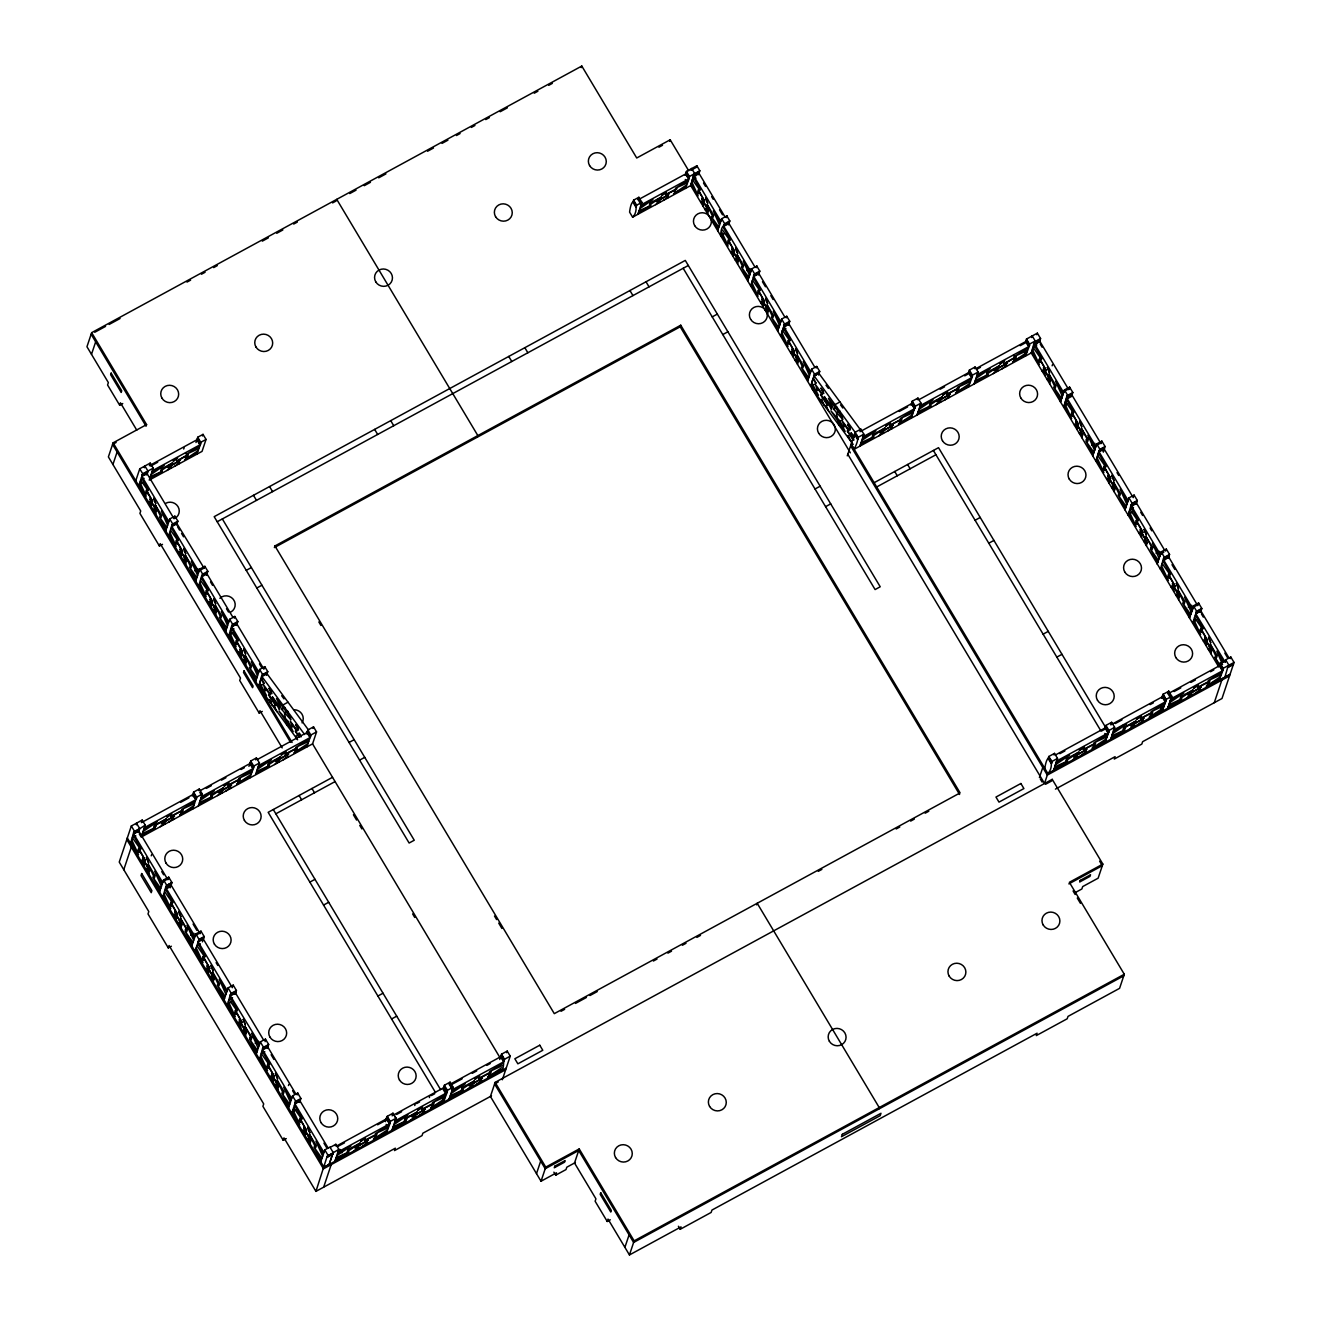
<?xml version="1.0" encoding="UTF-8"?>
<svg xmlns="http://www.w3.org/2000/svg" width="1321" height="1321" viewBox="0 0 1321 1321"><rect width="100%" height="100%" fill="white"/><g stroke="black" fill="none" stroke-linecap="round" stroke-linejoin="round"><path stroke-width="1.5" d="M688.736 170.805L670.193 139.778L636.722 157.992L581.801 66.05L91.661 332.661L86.955 346.746L108.372 382.595L107.562 384.972L119.666 405.217L122.754 403.532M91.496 354.342L95.673 341.842M119.666 405.217L120.459 402.839L136.773 430.151M91.661 332.661L146.581 424.602L113.111 442.816L108.388 456.901L140.72 511.012L139.91 513.39L159.412 546.035L162.516 544.351M112.929 464.497L117.107 451.997M146.581 424.602L146.053 426.188L91.132 334.246M135.766 480.745L139.762 468.79L150.198 463.11L153.219 468.162L149.471 479.374M142.09 475.791C144.385 470.606 153.484 471.795 142.09 475.791L138.755 485.765M144.914 465.983L144.385 467.568L144.914 465.983L147.935 471.036L147.407 472.621L141.925 474.883M142.222 475.395L142.751 473.81L153.219 468.162M141.793 475.279L147.077 472.092M149.669 464.695L150.198 463.11M146.598 474.933L147.044 473.562L174.025 518.724M148.827 502.624L149.306 501.204L151.552 504.952L151.073 506.372M153.418 510.302L153.897 508.866L156.126 512.614L155.647 514.051M166.974 470.458L171.4 466.891L170.921 468.311M175.049 466.065L179.474 462.499L178.996 463.919M183.702 449.041L184.098 447.885M187.599 456.356L188.259 454.358L176.7 461.145L186.079 456.042L185.617 457.429L187.599 456.356L185.584 452.987M159.412 546.035L160.221 543.658L240.488 678.069L239.695 680.447L259.197 713.092L262.301 711.408M165.719 530.91L169.732 518.955L174.884 516.148L177.873 521.168L177.344 522.753L171.895 525.064L177.344 522.753M195.97 442.552L197.737 438.539L199.752 441.908M196.763 454.259L200.759 443.608L197.209 438.836L197.737 437.234L203.021 434.361L206.043 439.431L202.047 451.386L149.223 480.117M171.895 525.064L168.725 535.93M174.355 517.733L174.884 516.148M172.192 525.56L172.721 523.975L177.873 521.168M202.493 435.963L203.021 434.361M200.231 443.889L200.759 442.304L206.043 439.431M177.047 522.257L172.06 525.956M176.568 525.098L177.014 523.727L204.177 568.311M178.797 552.805L179.276 551.369L181.522 555.117L181.043 556.554M183.371 560.467L183.85 559.047L186.096 562.779L185.617 564.216M197.572 575.494L191.38 561.342L198.381 573.066M195.69 581.091L199.702 569.12L204.854 566.329L207.843 571.332L207.314 572.934L201.865 575.229L198.695 586.095M204.854 566.329L204.309 567.914L199.157 570.722M202.163 575.725L202.691 574.14L207.843 571.332M206.522 575.279L206.984 573.908L232.925 617.32M141.463 836.325L145.211 825.13L142.189 820.077L131.324 825.988L119.237 862.085L148.794 911.573L148.002 913.95L168.279 947.917L171.383 946.232M208.768 602.97L209.246 601.55L211.476 605.282L210.997 606.719M130.548 843.343L133.685 832.428L137.12 830.562M136.377 824.849L136.476 823.181L139.696 828.581L139.167 830.166L133.685 832.428M134.015 832.973L134.544 831.371L139.696 828.581M123.778 869.68L131.324 847.124M133.553 832.824L145.211 825.13M141.661 821.662L142.189 820.077M138.375 832.511L138.837 831.14L167.866 879.72M213.341 610.632L213.82 609.212L216.066 612.961L215.587 614.381M138.044 850.377L138.705 848.379L145.442 860.598L139.712 851.021L139.25 852.408L138.044 850.377L141.479 848.511M141.38 861.49L141.859 860.054L144.27 864.083L143.791 865.519M155.729 826.302L156.192 824.915L166.529 818.789L154.243 825.46L153.583 827.458L155.729 826.302L153.715 822.917M160.419 826.632L165.158 822.9L164.679 824.321M225.66 631.256L229.656 619.301L234.824 616.494L237.813 621.514L237.285 623.099C225.065 628.416 236.954 624.602 237.813 621.514L232.661 624.321L232.133 625.906M146.317 869.73L146.796 868.31L149.19 872.339L148.712 873.775M151.238 855.843L151.634 854.687M228.665 636.276L231.836 625.394M169.138 821.893L173.893 818.145L173.414 819.565M236.492 625.444L236.954 624.073L263.919 669.235M238.738 653.135L239.217 651.715L241.446 655.464L240.967 656.884M274.933 545.953L274.405 547.555L680.216 326.799L680.744 325.214L960.103 792.897L554.292 1013.653L274.933 545.953L680.744 325.214M159.56 891.923L163.556 879.968L168.725 877.161L171.945 882.56L171.416 884.145L166.264 886.952L171.416 884.145M192.272 796.035L192.734 794.664L195.756 799.733L144.352 827.689M198.332 806.025L202.328 794.053L199.306 789L193.593 792.105L193.064 793.69L196.086 798.759M193.493 793.789C200.974 802.293 192.635 798.693 193.626 793.393M168.725 877.161L168.51 879.291M165.934 886.408L171.086 883.6L165.934 886.408L162.78 897.322M166.264 886.952L166.793 885.367L171.945 882.56L166.793 885.367L163.556 879.968M192.618 809.129L196.614 797.174L202.328 794.053M198.777 790.585L199.306 789M243.312 660.814L243.791 659.377L246.036 663.125L245.557 664.562M170.161 887.861L170.954 883.997M173.629 915.47L174.108 914.049L176.519 918.078L176.04 919.499M217.536 795.572L222.275 791.824L221.796 793.244M255.63 681.421L259.626 669.466L264.778 666.659L267.783 671.679L267.255 673.264L261.789 675.576L267.255 673.264M168.279 947.917L169.088 945.539L263.705 1103.927L262.896 1106.321L283.189 1140.271L286.277 1138.603M178.55 923.726L179.029 922.289L181.439 926.318L180.96 927.755M297.621 739.777L258.619 686.441L261.789 675.576M264.25 668.261L264.778 666.659M262.103 676.071L262.631 674.486L267.783 671.679M226.254 790.817L231.01 787.068L230.531 788.505M261.657 675.972L266.941 672.769M266.578 675.279L266.809 673.165M185.452 929.769L185.931 928.382L180.416 918.178L187.334 929.786L186.674 931.784L185.452 929.769L188.903 927.887M259.197 713.092L259.989 710.715L282.199 747.884M193.675 940.304L186.955 925.278L194.484 937.877M248.926 766.345L250.742 762.316L252.757 765.685M249.735 778.052L253.764 767.369L250.181 762.63L250.709 761.028L256.423 757.924L259.444 762.993L255.696 774.189M191.809 945.902L195.805 933.947L200.957 931.14L204.177 936.539L203.649 938.125L198.497 940.932L201.618 938.521M253.203 767.683L253.731 766.097L259.444 762.993M256.423 757.924L255.762 759.922M200.957 931.14L200.429 932.725L195.277 935.532M195.029 951.302L198.365 941.328L203.649 938.125M198.497 940.932L199.025 939.347L204.194 936.539M202.41 941.856L203.517 938.521M205.878 969.449L206.357 968.029L208.751 972.058L208.272 973.478M274.652 764.496L279.392 760.747L278.913 762.184M283.371 759.757L288.127 756.008L287.648 757.428M210.799 977.705L211.277 976.269L213.688 980.298L213.209 981.734M306.505 733.898L306.967 732.528L309.989 737.597L258.586 765.553M307.298 731.553L310.319 736.606L307.298 731.553L307.826 729.968L313.539 726.864L316.561 731.917L312.565 743.872L141.215 837.085L139.316 834.079M306.852 746.992L310.187 737.019L307.166 731.95L307.859 731.24M310.319 736.606L310.848 735.021L316.561 731.917M313.011 728.449L313.539 726.864M227.278 1005.281L230.415 994.366L235.898 992.104L236.426 990.519L233.206 985.119L228.054 987.926L227.195 990.486L198.167 941.906L203.335 939.099L232.347 987.695M224.058 999.881L227.394 989.908M232.678 986.704L233.206 985.119M230.746 994.911L231.274 993.326L236.426 990.519L235.898 992.104L232.133 993.442M230.283 994.779L235.584 991.576M235.121 994.449L235.567 993.078L263.556 1039.941M238.11 1023.428L238.589 1022.008L241 1026.037L240.521 1027.457M243.047 1031.684L243.526 1030.264L245.937 1034.293L245.458 1035.714M249.95 1037.728L250.412 1036.341L244.897 1026.153L251.832 1037.761L251.155 1039.759L249.95 1037.728L253.384 1035.862M581.273 67.635L581.801 66.05M258.173 1048.28L251.452 1033.237L258.982 1045.836M256.291 1053.861L260.303 1041.906L265.455 1039.099L268.675 1044.498L268.146 1046.1L262.664 1048.362L259.527 1059.26M265.455 1039.099L265.108 1041.625M262.995 1048.891L263.523 1047.305L268.675 1044.498M262.532 1048.758L268.146 1046.1M267.354 1048.445L267.816 1047.074L295.805 1093.92M477.31 437.168L477.839 435.583L336.739 199.355M270.359 1077.424L270.838 1075.988L273.249 1080.017L272.77 1081.453M275.296 1085.664L275.775 1084.244L278.17 1088.273L277.691 1089.693M288.457 1085.565L288.853 1084.409M288.539 1107.857L292.535 1095.885L297.687 1093.094L300.924 1098.494L300.379 1100.079L294.913 1102.341L300.379 1100.079M291.759 1113.24L295.095 1103.283C304.507 1098.742 298.596 1098.56 295.095 1103.283M295.227 1102.87L295.772 1101.285L300.924 1098.494M283.189 1140.271L283.982 1137.893L315.934 1191.377L395.309 1148.197L394.517 1150.574L422.043 1135.598L422.836 1133.22L491.528 1095.852M299.603 1102.424L300.065 1101.053L328.037 1147.899M299.256 1120.291L299.933 1118.293L306.654 1130.512L300.94 1120.935L300.478 1122.322L299.256 1120.291L302.707 1118.425M302.608 1131.403L303.087 1129.967L305.498 1133.996L305.019 1135.433M307.529 1139.643L308.008 1138.223L310.418 1142.252L309.94 1143.672M632.61 217.172C640.784 209.676 632.396 189.729 629.589 212.12L632.61 217.172L691.51 185.138M633.056 201.75L633.585 200.165L638.869 197.291L641.89 202.344L640.702 204.623L638.208 199.273M638.869 197.291L638.34 198.877L641.362 203.929M636.078 206.803L636.606 205.217L641.89 202.344M320.788 1161.836L324.784 1149.881L329.936 1147.074L333.156 1152.473L332.628 1154.059L333.156 1152.473M637.894 214.299L641.23 204.326M315.934 1191.377L327.162 1156.321L332.314 1153.514M327.162 1156.321L338.87 1149.353L335.848 1144.3L330.134 1147.404M669.664 141.364L670.193 139.778M127.311 837.943L324.008 1167.236L329.16 1164.428L332.496 1154.455L327.03 1156.717M335.319 1145.885L335.848 1144.3M329.16 1164.428L332.496 1154.455M323.662 1187.166L331.208 1164.61M334.874 1161.324L338.87 1149.353M655.662 204.639L660.071 201.073L659.608 202.493M336.739 1155.726L350.891 1146.034L337.565 1153.299M663.736 200.247L668.145 196.68L667.666 198.1M354.078 1150.872L358.817 1147.123L358.338 1148.543M685.104 175.363L686.408 172.721L688.423 176.089M685.434 188.441L689.43 177.79L685.88 173.018L686.425 171.416L696.861 165.752L699.849 170.772L699.321 172.357L694.169 175.165L694.697 173.563L691.709 168.543L691.164 170.145L696.332 167.338L696.861 165.752M362.813 1146.116L367.552 1142.368L367.073 1143.804M688.902 178.071L689.446 176.486L699.849 170.772M696.002 178.071L692.567 179.937L691.857 182.034L698.149 195.904L691.147 184.18L690.701 185.534L850.377 452.855M724.932 216.743L698.991 173.332L693.376 177.509L700.378 189.217L699.998 190.373L692.567 179.937M694.186 175.198L694.73 173.612M698.528 174.702L698.991 173.332M388.308 1119.3C392.783 1129.917 385.914 1110.251 385.484 1121.645M387.301 1117.616L390.19 1123.065L386.277 1133.352M392.436 1114.825L392.964 1113.223L395.986 1118.293L391.99 1130.248M700.774 202.394L701.253 200.974L703.482 204.722L703.003 206.142M705.348 210.072L705.827 208.635L708.073 212.384L707.594 213.804M406.505 1119.465L406.984 1118.078L417.32 1111.952L405.035 1118.623L404.358 1120.621L406.505 1119.465L404.49 1116.08M414.744 1105.545L415.124 1104.389M411.194 1119.795L415.933 1116.047L415.471 1117.483M419.929 1115.056L424.668 1111.308L424.19 1112.728M717.666 230.68L721.679 218.725L726.831 215.917L729.819 220.937L729.291 222.522L724.139 225.33L727.277 222.952M429.342 1097.602L429.721 1096.463M721.134 220.31L721.679 218.725L724.668 223.744L724.139 225.33L724.668 223.744L729.819 220.937C725.047 226.238 721.134 223.199 720.672 235.699L724.106 233.834M723.71 225.231L728.994 222.027M728.498 224.867L728.961 223.497L754.902 266.925M395.128 1120.852L446.548 1092.896L443.526 1087.827L443.063 1089.198L446.085 1094.267L432.363 1102.672L445.276 1096.694M443.394 1102.292L447.439 1091.608L443.839 1086.853L444.384 1085.268L450.081 1082.163L453.103 1087.216L451.881 1089.511L449.421 1084.145M446.861 1091.922L447.406 1090.32L453.103 1087.216M450.081 1082.163L449.553 1083.748L452.575 1088.801M730.744 252.575L731.223 251.139L733.452 254.887L732.973 256.307M449.371 1098.428L452.443 1089.214M735.318 260.237L735.797 258.8L738.043 262.549L737.564 263.985M468.311 1088.735L473.067 1084.987L472.588 1086.407M749.502 275.263L743.327 261.112L750.328 272.82M477.046 1083.98L481.785 1080.231L481.306 1081.668M750.972 270.871L747.636 280.845L751.632 268.89L756.801 266.082L759.79 271.102L759.261 272.687L754.109 275.495L757.247 273.133M758.469 275.032L758.931 273.678L784.856 317.09M499.718 1059.508C503.747 1047.008 505.662 1071.017 500.51 1071.215M504.424 1060.928L500.956 1055.793L501.501 1054.208L507.214 1051.087L510.236 1056.156L502.327 1079.769M1075.013 892.715L1081.882 888.967L1082.675 886.589L1098.131 878.184L1102.853 864.099L1052.226 779.34L495.127 1082.378L490.421 1096.463L541.032 1181.222L556.488 1172.817L555.695 1175.195L553.879 1172.156M503.978 1060.846L504.523 1059.26L510.236 1056.156M506.67 1052.688L507.214 1051.087M760.714 302.74L761.193 301.304L763.422 305.052L762.944 306.489M765.288 310.402L765.767 308.982L767.996 312.73L767.534 314.15M780.942 321.053L777.607 331.026L781.603 319.071L786.755 316.264L789.76 321.284L789.231 322.869L784.08 325.676L789.231 322.869M785.912 328.582L782.478 330.448L781.768 332.545L788.043 346.416L781.041 334.708L780.595 336.046L783.931 326.072L788.918 322.357M814.826 367.255L788.901 323.843L783.287 328.021L790.288 339.728L789.892 340.884L782.478 330.448M788.439 325.214L788.901 323.843M790.668 352.905L791.147 351.485L793.393 355.233L792.914 356.653M795.259 360.583L795.737 359.147L797.967 362.895L797.488 364.332M536.508 1173.626L540.685 1161.126M807.577 381.191L811.573 369.236L816.725 366.429L819.73 371.449L819.185 373.034L814.033 375.841L817.171 373.463M541.032 1181.222L545.755 1167.137L579.225 1148.923L634.146 1240.865L629.44 1254.95L608.023 1219.101L607.231 1221.479L595.127 1201.235L595.936 1198.857L574.519 1163.008L579.225 1148.923M855.381 432.644L813.736 375.346M816.196 368.014L816.725 366.429M810.566 386.211L813.901 376.237L819.185 373.034M814.033 375.841L814.578 374.256L819.73 371.449M818.525 375.048L819.02 373.562L861.738 431.488M847.256 455.844L854.472 434.229C861.094 435.137 856.074 445.293 854.159 449.272L851.153 444.203L1047.834 773.495L1044.515 783.469L847.801 454.259M858.204 438.589L854.604 433.833L855.133 432.248L860.846 429.143L863.868 434.196L859.872 446.168M857.626 438.902L858.155 437.317L863.868 434.196M860.318 430.729L860.846 429.143M879.076 435.715L883.815 431.967L883.336 433.404M887.811 430.976L892.55 427.228L892.071 428.648M624.899 1247.354L629.093 1234.854M910.945 405.118L912.299 402.459L914.314 405.828M863.009 436.772L914.413 408.8L915.321 407.512L911.721 402.773L912.25 401.188L917.963 398.083L920.985 403.136L916.989 415.091M914.743 407.826L915.271 406.241L920.985 403.136M917.435 399.669L917.963 398.083M911.523 417.453L914.611 408.222L911.589 403.169M756.669 904.868L757.197 903.267L879.225 1107.559L878.68 1109.145M936.193 404.655L940.932 400.907L940.453 402.327M944.928 399.9L949.667 396.151L949.188 397.588M678.4 1226.251L680.199 1229.29L681.009 1226.895L629.44 1254.95M968.343 373.183L969.416 371.399L971.43 374.768M968.392 387.136L972.438 376.452L968.838 371.696L969.383 370.111L975.08 367.007L978.101 372.06L974.105 384.031M971.86 376.766L972.405 375.181L978.101 372.06M974.551 368.592L975.08 367.007M993.309 373.579L998.049 369.83L997.57 371.267M1002.045 368.84L1006.784 365.091L1006.305 366.511M1015.502 358.618L1016.179 356.62L1003.679 363.919L1013.818 358.404L1013.356 359.791L1015.502 358.618L1013.488 355.25M1025.509 356.059L1029.554 345.375L1026.533 340.323L1025.179 342.981L1020.175 345.706M1029.554 345.375L1025.955 340.636L1026.5 339.051L1037.365 333.14L1040.585 338.539L1040.056 340.124L1034.904 342.932L1038.009 340.521M1028.976 345.689L1029.521 344.104L1035.218 341L1034.69 342.585M1032.196 335.93L1031.668 337.532L1032.213 335.93L1035.433 341.33L1034.904 342.932M854.159 449.272L1031.255 352.938L1034.128 342.899L1040.056 340.124M1036.737 345.838L1033.303 347.704L1032.593 349.801L1039.396 364.563L1031.866 351.964L1031.42 353.301L1034.772 343.328L1039.594 339.976M1033.303 347.704L1041.262 359.031L1041.642 357.875L1034.112 345.276L1039.726 341.099L1068.739 389.678M1039.264 342.469L1039.726 341.099M1038.933 360.336L1039.594 358.338L1046.315 370.557L1040.601 360.98L1040.139 362.367L1038.933 360.336L1042.368 358.47M1042.269 371.449L1042.748 370.012L1045.159 374.058L1044.68 375.478M1047.19 379.705L1047.669 378.268L1050.079 382.297L1049.601 383.734M1052.127 365.801L1052.523 364.646M1072.289 394.104L1066.823 396.366L1072.289 394.104L1072.834 392.519L1069.597 387.119L1064.445 389.926L1060.449 401.881L1063.917 391.511L1067.351 389.645M1069.597 387.119L1069.399 389.249M1068.078 398.315L1071.513 396.449C1073.478 390.603 1070.34 397.076 1067.005 397.307L1063.669 407.281L1066.823 396.366M1067.137 396.911L1067.665 395.326L1072.834 392.519M1074.518 425.428L1074.997 424.008L1077.391 428.037L1076.912 429.457M1079.439 433.684L1079.918 432.248L1082.328 436.277L1081.849 437.713M1086.341 439.728L1086.803 438.341L1081.288 428.136L1088.223 439.744L1087.563 441.742L1086.341 439.728L1089.775 437.845M1094.564 450.263L1087.843 435.236L1095.373 447.836M1096.034 445.887L1092.682 455.861L1096.694 443.906L1101.846 441.098L1105.066 446.498L1104.538 448.083L1099.386 450.89L1102.507 448.48M1095.918 461.26L1099.254 451.287L1104.538 448.083M1106.75 479.407L1107.229 477.987L1109.64 482.016L1109.161 483.436M1111.688 487.664L1112.166 486.227L1114.577 490.256L1114.098 491.693M1128.266 499.866L1124.931 509.84L1128.943 497.885L1134.095 495.078L1137.315 500.477L1136.787 502.063L1131.304 504.325L1128.151 515.24L1132.047 512.036M1039.412 777.541L1042.781 767.484M1133.468 507.776L1130.033 509.642L1129.323 511.755L1136.143 526.501L1128.613 513.902M1164.445 549.899L1136.456 503.037L1130.842 507.214L1138.372 519.814L1137.992 520.969L1130.033 509.642M1135.994 504.407L1136.456 503.037M1052.226 779.34L1051.698 780.926L1045.505 784.294M1138.999 533.387L1139.478 531.967L1141.889 535.996L1141.41 537.416M1143.92 541.643L1144.399 540.223L1146.81 544.252L1146.331 545.672M1072.751 759.955L1077.49 756.206L1077.011 757.627M1081.47 755.199L1086.209 751.451L1085.746 752.887M1150.839 547.687L1151.301 546.3L1145.786 536.111L1152.721 547.72L1152.044 549.718L1150.839 547.687L1154.273 545.821M1159.045 558.238L1152.341 543.195L1159.871 555.794M1163.95 551.98L1160.845 554.391L1161.176 551.864L1166.327 549.057L1169.564 554.457L1169.019 556.058L1163.553 558.321L1160.399 569.219L1160.845 567.881L1168.375 580.497L1161.572 565.735L1162.282 563.638L1170.224 574.949L1170.621 573.809L1163.091 561.194L1168.705 557.033L1197.718 605.612M1110.779 724.866L1162.183 696.91L1165.205 701.963L1113.801 729.935L1113.339 731.306L1126.681 724.04L1112.53 733.733L1111.82 735.83L1124.732 729.869L1124.435 730.728L1111.11 737.993L1110.664 739.331L1114.66 727.359L1111.638 722.306L1105.925 725.411L1104.604 729.341L1101.268 731.157M1163.553 558.321L1169.019 556.058M1105.198 741.675L1108.98 731.751L1106.965 728.383M1168.243 558.403L1168.705 557.033M1171.248 587.383L1171.727 585.946L1174.121 589.975L1173.659 591.412M1125.178 728.532L1125.641 727.144L1135.977 721.018L1123.692 727.706L1123.032 729.704L1125.178 728.532L1123.164 725.163M1129.868 728.878L1134.607 725.13L1134.128 726.567M1176.169 595.622L1176.648 594.202L1179.059 598.231L1178.58 599.651M1138.586 724.139L1143.326 720.391L1142.863 721.811M1191.294 612.217L1184.574 597.175L1192.103 609.79M1161.72 698.281C1162.48 689.925 1168.358 707.792 1164.082 697.306M1162.513 695.936L1163.041 694.351L1168.755 691.246L1171.777 696.299L1170.538 698.594L1168.094 693.228M1163.074 695.622L1165.964 701.088L1162.067 711.359L1165.403 701.385L1162.381 696.332M1193.078 608.37L1189.428 617.815L1193.424 605.844L1198.576 603.053L1201.796 608.453L1201.268 610.038C1189.016 615.355 1200.938 611.425 1201.796 608.453L1196.644 611.243L1196.116 612.845L1196.644 611.243L1193.424 605.844L1192.896 607.445L1198.048 604.638L1198.576 603.053L1198.048 604.638M1166.063 699.403L1163.041 694.351L1166.063 699.403L1165.535 700.989L1166.063 699.403L1171.777 696.299L1171.248 697.884L1168.226 692.831L1168.755 691.246L1168.226 692.831M1192.648 623.215L1195.984 613.241C1205.396 608.7 1199.485 608.519 1195.984 613.241M1200.492 612.383L1200.938 611.012L1228.926 657.858M1200.145 630.249L1200.822 628.251L1207.543 640.47L1201.829 630.893L1201.35 632.28L1200.145 630.249L1203.58 628.383M1203.481 641.362L1203.959 639.925L1206.37 643.954L1205.891 645.391M1186.985 697.818L1191.724 694.07L1191.245 695.49M1208.418 649.602L1208.897 648.182L1211.307 652.211L1210.829 653.631M1195.703 693.063L1200.459 689.314L1199.98 690.734M1219.828 663.274L1219.399 664.562L1214.874 656.983L1222.321 670.903L1170.918 698.859M1219.134 666.345L1220.208 664.562L1222.222 667.931M1219.184 680.298L1223.229 669.615L1219.63 664.859L1220.158 663.274L1225.871 660.17L1225.211 662.151M1225.145 661.425L1225.673 659.84L1230.825 657.032L1234.045 662.432L1233.517 664.017L1227.655 667.518L1233.385 664.413L1227.903 666.676L1224.897 677.194L1219.118 680.332M1222.652 669.929L1223.18 668.327L1234.045 662.432M1214.263 702.722L1221.809 680.166M1102.853 864.099L1069.366 882.312L1124.287 974.254L1119.581 988.339L1068.012 1016.394L1067.203 1018.772L1036.275 1035.598L1037.068 1033.22L711.936 1210.069L711.144 1212.447L680.199 1229.29M1230.297 658.618L1230.825 657.032M1227.903 666.676L1233.517 664.017M1233.385 664.413L1221.991 698.512L1142.615 741.692L1141.823 744.086L1114.297 759.047L1115.089 756.669L1055.429 789.116M259.626 1043.887L230.415 995.885L235.567 993.078M691.164 170.145L691.709 168.543M698.892 172.242L693.657 175.478L690.718 185.567L693.74 175.049L699.321 172.357M395.458 1119.878L395.986 1118.293L392.964 1113.223L387.268 1116.344L386.723 1117.929L387.268 1116.344L390.289 1121.397L389.745 1122.982L390.289 1121.397L395.986 1118.293M449.107 1099.171L449.553 1097.834L463.176 1089.726L450.279 1095.687M751.104 270.475L751.632 268.89L754.638 273.909L754.109 275.495L754.638 273.909L759.79 271.102L758.964 272.192M753.664 275.395L753.317 277.839L760.318 289.563L759.938 290.703L752.508 280.267L751.798 282.38L758.072 296.251L751.088 284.527L750.625 285.864L753.977 275.891L758.832 272.588L753.977 275.891M783.931 326.072L783.766 325.164M786.226 317.849L786.755 316.264M784.08 325.676L784.608 324.074L789.76 321.284M972.438 376.452L969.284 371.795M1036.82 334.725L1037.365 333.14M1034.574 342.387L1034.772 343.328M1096.166 445.491L1101.318 442.684L1101.846 441.098M1095.918 461.26L1099.072 450.345L1102.375 448.876M1099.386 450.89L1099.914 449.305L1105.066 446.498M1133.567 496.663L1134.095 495.078M1131.635 504.87L1132.163 503.284L1137.315 500.477M1044.812 768.442C1048.081 746.051 1055.842 766.13 1047.834 773.495L1230.049 674.387L1224.914 677.178M1051.879 762.828L1048.28 758.072L1048.808 756.487L1054.521 753.383L1057.543 758.436L1053.547 770.391L1053.993 769.053L1067.318 761.804L1067.616 760.946L1054.703 766.907L1055.413 764.793L1069.564 755.117L1056.222 762.366L1056.684 760.995L1108.088 733.039L1105.066 727.987L1055.429 754.985M1131.172 504.721L1136.787 502.063M1051.301 763.125L1051.83 761.54L1057.543 758.436M1053.993 754.968L1054.521 753.383M1160.647 553.449L1161.176 551.864L1164.412 557.264L1163.867 558.849L1164.412 557.264L1169.564 554.457M1166.327 549.057L1165.667 551.055M1104.95 742.435L1108.286 732.461L1105.264 727.409M874.155 482.693L938.521 447.67L1108.418 732.065L1108.946 730.48L1114.66 727.359M1111.11 723.891L1111.638 722.306M94.732 332.281L105.548 326.403M109.148 324.454L120.079 318.51M186.988 282.1L190.604 280.135M201.453 274.24L205.085 272.275M213.672 267.602L217.271 265.637M262.318 241.132L268.378 237.83M276.733 233.289L282.843 229.97M293.691 224.058L297.324 222.093M332.595 202.906L336.195 200.941M349.768 193.56L356.026 190.158M364.233 185.7L370.441 182.315M378.698 177.823L385.93 173.893M427.542 151.255L433.503 148.018M442.007 143.395L447.918 140.175M456.472 135.518L460.088 133.553M471.349 127.427L474.949 125.462M485.765 119.584L489.364 117.635M500.18 111.74L507.38 107.827M534.245 93.213L537.862 91.248M548.71 85.353L552.327 83.372M116.165 442.452L112.582 444.401L290.537 742.336M658.915 147.225L662.498 145.277M149.339 465.669L196.879 439.81L199.9 444.863L152.361 470.722M638.01 199.851L685.566 173.992L688.588 179.045L641.032 204.904M150.644 466.082L157.694 462.251M693.872 174.653L699.024 171.846M147.044 473.562L141.892 476.369L168.873 521.514M151.898 472.092L164.233 465.388L151.089 474.536M199.454 446.234L186.723 454.094L198.629 448.661M640.586 206.274L652.921 199.57L639.76 208.701M688.125 180.416L675.411 188.276L687.316 182.843L685.302 179.474M144.055 478.301L140.62 480.167L148.051 490.603L148.431 489.447L141.446 477.74M150.379 476.633L162.285 471.217L149.669 478.78M197.935 450.775L184.874 459.625L197.209 452.921M639.067 210.815L650.956 205.399L638.34 212.962M686.606 184.957L673.545 193.807L685.88 187.103M142.635 482.545L139.2 484.427L146.202 496.135L139.927 482.264M724.007 225.726L728.862 222.423M177.014 523.727L171.862 526.534L198.844 571.696M728.961 223.497L723.809 226.304L750.774 271.466M217.222 521.729L688.307 265.488M194.781 570.821L198.216 568.938M746.712 270.59L750.146 268.708M203.583 574.288L207.314 572.934M203.451 574.701L207.017 572.422L202.03 576.121M206.984 573.908L201.832 576.716L228.797 621.861M758.931 273.678L753.779 276.469L780.744 321.63M246.251 570.342L251.386 567.551M712.217 316.875L717.353 314.084M256.802 588.01L261.938 585.22M722.769 334.56L727.904 331.769M231.687 625.791L237.153 623.495L232.001 626.303M783.634 325.56L788.786 322.77M236.954 624.073L231.802 626.881L258.767 672.026M233.966 628.813L230.531 630.678L237.962 641.114L238.341 639.958L231.34 628.251M232.546 633.056L229.111 634.939L236.096 646.646L229.821 632.792M813.604 375.742L818.756 372.935M258.619 686.441L262.053 684.575M263.011 684.228L259.577 686.094L266.495 695.49L259.775 682.99L261.013 679.324L264.15 683.584L261.426 678.069M853.184 444.467L812.085 388.737L811.507 385.864L814.941 383.998M273.563 700.642L270.111 702.508L269.517 699.436L272.341 705.513M288.028 702.194L282.876 705.001L283.454 707.94M839.958 401.964L834.806 404.754L835.384 407.71M281.72 709.41L276.518 698.545L290.372 717.336L290.868 719.813L281.72 709.41L285.154 707.544M833.65 409.18L828.465 398.298L842.319 417.106L842.815 419.583L833.65 409.18L837.085 407.314M287.912 711.292L284.477 713.158L285.369 717.699M839.859 411.062L836.424 412.928L837.316 417.469M841.659 420.21L838.224 422.076L838.802 424.966M141.33 822.636L192.734 794.664M200.214 790.602L249.851 763.604L252.872 768.657L201.469 796.629M257.331 759.525L306.967 732.528M859.988 431.703L911.391 403.747L914.413 408.8M918.888 399.685L968.524 372.687L971.546 377.74L920.126 405.696M976.004 368.609L1025.641 341.611L1028.663 346.663L977.243 374.636M180.597 802.392L188.936 797.851M206.324 788.406L211.327 785.681M221.466 780.166L225.924 777.739M241.049 769.499L244.385 767.699M899.271 411.458L907.61 406.934M940.123 389.249L944.581 386.822M964.726 375.858L968.062 374.041M977.111 369.12L980.446 367.321M1035.433 341.33L1040.585 338.539M133.883 833.369L138.705 830.017M138.837 831.14L133.685 833.947L162.698 882.527M143.89 829.06L157.232 821.811L143.081 831.487M195.293 801.104L181.571 809.509L194.484 803.531M201.007 798L214.349 790.734L200.198 800.427M252.41 770.027L238.688 778.432L251.601 772.455M258.123 766.923L271.466 759.674L257.314 769.35M309.527 738.951L295.805 747.372L308.718 741.395M862.563 438.143L875.889 430.877L861.738 440.57M913.967 410.171L900.245 418.575L913.141 412.614M919.68 407.066L933.006 399.817L918.855 409.493M971.084 379.11L957.362 387.515L970.275 381.538M976.797 376.006L990.123 368.741L975.971 378.433M1028.2 348.034L1014.478 356.439L1027.391 350.478M1034.112 345.276L1037.546 343.394M135.848 835.879L132.414 837.745L140.373 849.073L140.753 847.917L133.223 835.318M142.371 833.601L155.284 827.64L141.661 835.747M193.774 805.628L179.722 815.04L193.064 807.792M199.488 802.524L212.4 796.563L198.777 804.687M250.891 774.568L236.839 783.964L250.181 776.715M256.604 771.464L269.517 765.503L255.894 773.611M308.008 743.492L293.956 752.904L307.298 745.638M861.044 442.684L873.941 436.706L860.318 444.83M912.448 414.711L898.379 424.124L911.721 416.858M918.161 411.607L931.057 405.646L917.435 413.754M969.564 383.651L955.512 393.047L968.838 385.798M975.278 380.547L988.174 374.57L974.551 382.694M1026.681 352.575L1012.629 361.987L1025.955 354.722L1023.94 351.353M349.058 742.452L354.193 739.661M815.024 488.985L820.159 486.211M359.609 760.136L364.745 757.346M825.575 506.67L830.711 503.879M332.529 777.309L268.163 812.316L435.468 1092.434M275.841 813.802L335.072 781.586M876.698 486.97L935.945 454.738M163.028 881.553L166.463 879.687M1066.691 396.762L1071.843 393.955M166.116 887.349L171.284 884.542M167.189 888.356L170.624 886.49M1067.55 404.077L1064.115 405.943L1071.645 418.542L1064.842 403.797M190.67 935.285L194.104 933.402M1091.559 445.243L1094.993 443.361M201.486 938.917L198.365 941.328M309.857 882.114L314.976 879.324M975.08 520.259L980.199 517.469M200.346 943.838L196.895 945.704L204.854 957.031L205.25 955.876L197.721 943.277M323.562 905.067L328.698 902.276M988.785 543.212L993.92 540.421M1133.022 503.4L1136.456 501.534M230.614 995.307L235.435 991.972M1131.503 505.266L1136.324 501.93M232.579 997.817L229.144 999.683L237.103 1011.011L237.483 1009.855L229.953 997.256M231.158 1002.078L227.724 1003.943L235.254 1016.543L228.434 1001.797M255.168 1043.243L258.602 1041.377M1156.04 553.202L1159.475 551.336M264.382 1047.421L267.816 1045.555M1165.271 557.379L1168.705 555.514M262.862 1049.287L267.684 1045.951M1163.735 559.245L1168.573 555.91M267.816 1047.074L262.664 1049.865L291.677 1098.461M264.827 1051.797L261.393 1053.663L269.352 1064.99L269.732 1063.851L262.202 1051.235M377.889 996.017L383.007 993.227M1043.111 634.163L1048.247 631.372M391.594 1018.97L396.729 1016.179M1056.817 657.115L1061.952 654.324M1188.289 607.181L1191.724 605.315M300.065 1101.053L294.913 1103.861L323.926 1152.44M1200.938 611.012L1195.786 613.819L1225.327 662.366M295.64 1110.036L292.205 1111.902L299.735 1124.518L292.932 1109.756M1196.529 619.995L1193.094 621.861L1200.624 634.476L1193.821 619.714M560.996 1011.292L564.628 1009.327M575.494 1003.415L586.359 997.504M589.992 995.522L597.241 991.576M653.4 961.028L657.016 959.063M667.898 953.151L671.514 951.186M682.379 945.258L686.012 943.293M696.877 937.382L700.493 935.417M818.26 871.348L821.877 869.383M896.166 828.977L899.783 827.012M910.664 821.101L914.281 819.119M925.146 813.208L928.779 811.243M443.839 1086.853L446.729 1092.318M500.956 1055.793L503.549 1058.848M336.772 1145.901L386.409 1118.904L389.431 1123.956L338.011 1151.929M392.106 1115.799L443.526 1087.827M449.223 1084.723L500.642 1056.767L503.664 1061.82L452.244 1089.792M1167.896 693.806L1219.3 665.834M337.879 1146.413L344.533 1142.797M377.608 1124.798L385.947 1120.274M396.663 1114.445L401.65 1111.721M416.61 1103.58L419.583 1101.962M431.389 1095.555L434.725 1093.738M452.112 1084.277L462.102 1078.844M472.241 1073.329L476.716 1070.902M486.838 1065.387L490.174 1063.57M1059.871 753.68L1064.875 750.955M1115.32 723.528L1121.991 719.895M1150.063 704.621L1153.398 702.822M1174.105 691.544L1180.776 687.911M1190.915 682.412L1195.373 679.985M1210.515 671.745L1213.834 669.929M327.476 1156.866L333.206 1153.745L327.344 1157.262M388.968 1125.327L375.247 1133.732L388.159 1127.754L386.145 1124.386M394.682 1122.223L408.007 1114.974L393.856 1124.65M451.799 1091.146L465.124 1083.897L450.989 1093.59M503.202 1063.19L489.48 1071.595L502.393 1065.618M1107.625 734.41L1093.904 742.815L1106.816 736.837L1104.802 733.469M1164.742 703.333L1151.02 711.738L1163.933 705.777M1170.456 700.229L1183.798 692.98L1169.646 702.656M1221.859 672.273L1208.137 680.678L1221.05 674.701M336.046 1157.823L348.942 1151.862L335.319 1159.97M387.449 1129.868L373.397 1139.263L386.723 1132.014M393.163 1126.763L406.059 1120.802L392.436 1128.91M444.566 1098.791L430.514 1108.203L443.839 1100.938L441.825 1097.569M501.683 1067.731L487.631 1077.127L500.956 1069.878M1106.106 738.951L1092.054 748.346L1105.396 741.098M1163.223 707.874L1149.171 717.286L1162.513 710.021L1160.498 706.652M1168.936 704.77L1181.849 698.809L1168.226 706.917M1220.34 676.814L1206.288 686.21L1219.63 678.961M324.008 1167.236L506.224 1068.111M505.695 1069.696L323.48 1168.821L126.783 839.529M1229.537 675.956L1047.322 775.08L850.625 445.788M498.215 1081.998L494.599 1083.963L545.226 1168.722L579.275 1150.195M1068.838 883.898L1102.308 865.684L1099.6 861.127M575.395 1162.53L566.808 1167.203L565.999 1169.58L555.695 1175.195M607.231 1221.479L610.319 1219.795M634.146 1240.865L1124.287 974.254M1123.758 975.839L633.618 1242.45L578.697 1150.508M826.021 385.22L828.35 388.357M840.536 404.903L842.848 408.04M813.373 377.839L816.097 383.354L812.943 379.094L811.721 382.76L818.442 395.26L811.507 385.864M854.126 437.036L850.972 432.743L854.027 437.862M854.01 439.959L847.256 430.795L853.085 439.976M308.586 730.084L267.073 673.793L261.921 676.6L304.639 734.526M281.67 695.738L283.982 698.875M301.138 735.83L299.025 732.973L301.155 736.837M299.817 737.135L295.31 731.025L298.959 737.234M1100.987 443.658L1071.975 395.078L1066.807 397.885L1095.836 446.465M1133.236 497.654L1104.207 449.057L1099.055 451.865L1128.084 500.444M1040.205 344.038L1042.087 347.192M1117.005 472.621L1118.689 475.428M1140.7 512.284L1142.582 515.438M1150.096 528.004L1151.763 530.811M1172.008 564.694L1174.831 569.434M1201.433 613.951L1203.315 617.105M1224.798 653.086L1227.622 657.808M1064.445 389.926L1067.665 395.326M1096.694 443.906L1099.914 449.305M1128.943 497.885L1132.163 503.284M1225.673 659.84L1228.893 665.223L1228.035 666.279M1034.574 343.906L1063.587 392.486M1131.304 505.844L1160.317 554.44M1163.553 559.823L1192.566 608.42M1063.124 393.856L1055.595 381.257L1062.315 396.283M1066.361 399.256L1073.89 411.855L1073.494 413.011L1065.535 401.683M1098.593 453.235L1106.123 465.834L1105.743 466.99L1097.784 455.662M1127.622 501.815L1120.092 489.216L1126.813 504.242M1195.34 615.173L1202.87 627.789L1202.473 628.945L1194.514 617.617M1223.411 662.184L1216.823 651.154L1222.536 664.513M1026.5 339.051L1029.521 344.104M1220.158 663.274L1223.18 668.327M1061.605 398.397L1053.646 387.086L1060.895 400.544M1093.854 452.376L1085.895 441.065L1093.144 454.523M1097.074 457.776L1103.894 472.522L1096.364 459.923M1126.103 506.356L1118.144 495.045L1125.376 508.502M1158.352 560.335L1150.376 549.024L1157.625 562.482M1190.584 614.315L1182.625 603.003L1189.874 616.478M1026.4 340.719L1029.422 345.788M1220.059 664.958L1223.081 670.011M1025.823 341.033L1028.844 346.085M1219.498 665.256L1222.519 670.325M1031.255 352.938L1218.771 666.94M969.383 370.111L972.405 375.181M968.706 372.093L971.728 377.162M1160.3 707.23L1162.315 710.615M912.25 401.188L915.271 406.241M1105.925 725.411L1108.946 730.48M912.167 402.855L915.189 407.925M1105.826 727.095L1108.847 732.148M933.386 450.461L1100.707 730.579M907.61 464.497L910.152 468.773M894.713 471.498L897.273 475.775M855.133 432.248L858.155 437.317M1048.808 756.487L1051.83 761.54M855.05 433.932L858.072 438.985M1048.709 758.155L1051.731 763.224M854.472 434.229L857.494 439.299M1048.147 758.469L1051.169 763.521M703.532 183.074L705.53 186.41M711.639 196.614L713.191 199.24M719.516 209.808L722.504 214.828M762.465 281.736L765.47 286.756M770.787 295.656L773.132 299.586M781.603 319.071L784.608 324.074M811.573 369.236L814.578 374.256M693.839 176.139L720.82 221.284M783.749 326.65L810.714 371.795M720.358 222.655L713.357 210.947L719.532 225.082M723.347 227.674L730.348 239.382L729.968 240.538L722.537 230.102M780.282 323.001L773.297 311.277L779.473 325.428M810.252 373.166L803.267 361.459L809.443 375.593M686.425 171.416L689.446 176.486M718.839 227.195L711.408 216.776L718.112 229.342M721.827 232.215L728.102 246.069L721.117 234.362M748.809 277.36L741.378 266.941L748.082 279.507M778.763 327.542L771.348 317.106L778.052 329.689M808.733 377.707L801.302 367.288L808.023 379.854M686.276 173.117L689.298 178.186M685.748 173.414L688.769 178.467M1040.321 779.06L1042.137 782.098M1073.065 890.965L1075.162 894.499M1077.275 898.049L1080.446 903.349M683.188 268.279L875.096 589.562L880.215 586.772L685.285 260.419L214.184 516.676L409.13 843.029L414.249 840.239L222.341 518.938M633.585 200.165L636.606 205.217M633.453 201.865L636.474 206.918M632.924 202.146L635.946 207.199M680.216 326.799L959.574 794.482M646.019 281.786L649.04 286.839M629.935 290.521L632.957 295.59M524.833 347.704L527.855 352.757M508.75 356.439L511.788 361.508M390.719 420.656L393.741 425.709M374.636 429.391L377.674 434.46M269.55 486.557L272.572 491.627M253.467 495.309L256.489 500.378M318.84 621.96L320.953 625.494M494.5 916.031L496.613 919.565M498.727 923.115L501.897 928.432M197.737 437.234L200.759 442.304M197.605 438.935L200.627 444.005M197.077 439.233L200.098 444.285M307.826 729.968L310.848 735.021M501.501 1054.208L504.523 1059.26M307.727 731.636L310.749 736.705M500.824 1056.189L503.846 1061.242M312.565 743.872L500.032 1057.741M353.417 814.76L356.587 820.077M359.758 825.394L361.871 828.928M412.631 913.901L414.744 917.451M177.559 526.782L179.557 530.117M181.555 533.469L183.553 536.821M210.534 581.967L212.532 585.319M226.502 608.717L228.5 612.052M259.461 663.902L261.475 667.254M139.762 468.79L142.751 473.81M169.732 518.955L172.721 523.975M199.702 569.12L202.691 574.14M229.656 619.301L232.661 624.321M259.626 669.466L262.631 674.486M168.411 522.885L161.41 511.177L167.602 525.312M171.416 527.905L178.401 539.629L178.021 540.768L170.591 530.332M201.37 578.07L208.371 589.793L207.991 590.949L200.561 580.513M228.351 623.231L221.35 611.507L227.526 625.659M258.322 673.396L251.32 661.689L257.496 675.824M166.892 527.426L159.461 517.006L166.182 529.572M169.897 532.446L176.172 546.3L169.171 534.592M196.862 577.591L189.431 567.171L196.135 579.737M199.851 582.611L206.142 596.481L199.141 584.757M226.832 627.772L219.402 617.336L226.106 629.919M256.802 677.937L249.372 667.518L256.076 680.084M113.111 442.816L292.09 742.485M495.127 1082.378L545.755 1167.137M311.971 788.488L314.514 792.765M299.074 795.506L301.634 799.783M250.709 761.028L253.731 766.097M444.384 1085.268L447.406 1090.32M250.61 762.712L253.632 767.765M445.293 1088.636L447.307 1092.005M250.049 763.026L253.071 768.079M273.298 809.525L440.603 1089.643M199.785 792.27L201.799 795.655M193.593 792.105L196.614 797.174M386.591 1118.326L389.612 1123.378M340.058 1149.452L342.073 1152.82M200.098 933.699L171.086 885.12L165.934 887.927L194.947 936.506M161.756 871.645L163.639 874.783M193.064 924.04L196.829 930.347M216.116 962.662L217.8 965.469M271.119 1054.736L273.942 1059.459M292.618 1090.717L294.5 1093.871M323.909 1143.127L326.733 1147.85M131.324 825.988L134.544 831.371M195.805 933.947L199.025 939.347M228.054 987.926L231.274 993.326M260.303 1041.906L263.523 1047.305M292.535 1095.885L295.772 1101.285M324.784 1149.881L328.004 1155.264M162.252 883.898L154.722 871.282L161.426 886.325M165.472 889.297L173.001 901.896L172.622 903.052L164.663 891.725M226.733 991.856L219.203 979.257L225.924 994.284M291.231 1099.832L283.701 1087.216L290.405 1102.259M294.451 1105.215L301.981 1117.83L301.601 1118.97L293.642 1107.659M323.463 1153.811L315.934 1141.195L322.654 1156.238M131.704 839.842L138.523 854.604L130.994 841.989M160.733 888.439L152.774 877.111L160.006 890.585M163.953 893.838L170.756 908.584L163.226 895.985M192.965 942.418L185.006 931.107L192.255 944.565M196.202 947.818L203.005 962.563L195.475 949.964M225.214 996.397L217.255 985.086L224.504 998.544M257.463 1050.377L249.504 1039.066L256.736 1052.523M260.683 1055.776L267.502 1070.538L259.973 1057.923M289.712 1104.356L281.753 1093.045L288.985 1106.503M321.944 1158.335L313.985 1147.024L321.234 1160.498M850.988 441.495L848.165 435.418L848.776 438.489M828.812 411.425L825.988 405.349L826.599 408.42M824.271 405.283L821.447 399.206L822.058 402.278M296.234 735.648L296.829 738.72M286.294 722.323L286.855 725.196M276.865 711.656L274.058 705.579L274.652 708.65M259.263 684.542L260.138 688.968M294.22 709.724A8.999 8.653 18.5 0 1 302.08 722.884M219.864 598.264A8.999 8.653 18.5 0 1 233.322 599.338A8.999 8.653 18.5 0 1 230.779 612.102M165.769 503.268A8.999 8.653 18.5 0 1 178.038 506.653A8.999 8.653 18.5 0 1 174.851 518.443M111.162 373.116L110.634 374.702L121.202 392.42L121.747 390.834L111.162 373.116M146.482 490.058L145.805 492.056L146.928 493.938L147.407 492.551L152.708 501.452L146.482 490.058M150.033 499.041L156.572 511.277L150.033 499.041M161.426 468.955L160.749 470.953L172.77 462.779L161.426 468.955M153.748 498.347L155.713 503.417L153.748 498.347M155.267 504.754L161.03 517.551L161.707 515.553L155.267 504.754M168.18 466.874L167.899 467.7L180.201 460.335L168.18 466.874M173.612 460.286L173.233 461.442L177.741 458.04L173.612 460.286M176.453 540.223L175.776 542.221L176.898 544.103L177.361 542.733L182.678 551.633L176.453 540.223M180.003 549.222L186.542 561.442L180.003 549.222M183.718 548.529L185.683 553.598L183.718 548.529M185.237 554.936L191 567.716L191.677 565.718L185.237 554.936M206.406 590.388L205.746 592.402L206.869 594.285L207.331 592.898L212.648 601.798L206.406 590.388M209.973 599.387L216.512 611.623L209.973 599.387M213.688 598.694L215.653 603.763L213.688 598.694M215.207 605.101L220.97 617.898L221.647 615.883L215.207 605.101M142.585 857.907L149.653 871.001L142.585 857.907M146.482 857.494L148.613 862.861L146.482 857.494M141.694 873.544L141.017 875.559L151.238 892.666L151.898 890.651L141.694 873.544M161.608 823.066L161.344 823.875L174.603 815.998L161.608 823.066M148.167 864.198L154.425 877.805L155.102 875.806L148.167 864.198M167.354 816.295L166.974 817.451L171.829 813.868L167.354 816.295M234.808 616.494L234.279 618.079L234.824 616.494M170.987 816.361L180.927 811.457L180.465 812.844L182.612 811.672L183.272 809.674L170.987 816.361M236.376 640.569L235.716 642.567L236.839 644.45L237.301 643.063L242.618 651.963L236.376 640.569M239.927 649.569L246.482 661.788L239.927 649.569M243.658 648.859L245.607 653.928L243.658 648.859M245.161 655.266L250.94 668.063L251.617 666.065L245.161 655.266M244.038 670.87L243.51 672.455L252.575 687.647L253.104 686.061L244.038 670.87M170.954 902.359L170.293 904.357L171.499 906.388L171.961 905.001L177.674 914.578L170.954 902.359M211.36 794.4L210.7 796.398L223.645 787.712L211.36 794.4M174.834 911.886L181.885 924.981L174.834 911.886M218.725 791.989L218.46 792.798L231.72 784.922L218.725 791.989M178.715 911.473L180.861 916.84L178.715 911.473M224.487 785.219L224.091 786.375L228.946 782.792L224.487 785.219M228.104 785.285L238.044 780.397L237.582 781.768L239.728 780.612L240.389 778.614L228.104 785.285M203.203 956.338L202.526 958.336L203.748 960.367L204.21 958.98L209.923 968.557L203.203 956.338M268.477 763.323L267.816 765.321L280.762 756.636L268.477 763.323M207.067 965.866L214.134 978.96L207.067 965.866M275.841 760.913L275.577 761.738L288.837 753.845L275.841 760.913M281.604 754.159L281.208 755.298L286.063 751.732L281.604 754.159M210.964 965.453L213.094 970.819L210.964 965.453M285.22 754.208L295.161 749.321L294.699 750.708L296.845 749.535L297.506 747.537L285.22 754.208M212.648 972.173L218.923 985.78L219.583 983.765L212.648 972.173M235.452 1010.317L234.775 1012.332L235.98 1014.346L236.442 1012.976L242.172 1022.553L235.452 1010.317M239.316 1019.862L246.383 1032.956L239.316 1019.862M243.213 1019.432L245.343 1024.815L243.213 1019.432M267.684 1064.297L267.024 1066.311L268.229 1068.342L268.691 1066.955L274.421 1076.532L267.684 1064.297M271.565 1073.841L278.615 1086.935L271.565 1073.841M275.462 1073.428L277.592 1078.795L275.462 1073.428M277.146 1080.132L283.404 1093.738L284.081 1091.74L277.146 1080.132M297.687 1093.094L297.159 1094.68L297.687 1093.094M303.797 1127.82L310.864 1140.915L303.797 1127.82M307.694 1127.407L309.841 1132.774L307.694 1127.407M309.378 1134.112L315.653 1147.718L316.313 1145.72L309.378 1134.112M650.097 203.137L649.42 205.135L661.458 196.961L650.097 203.137M656.851 201.056L656.587 201.882L668.872 194.517L656.851 201.056M662.283 194.468L661.904 195.624L666.411 192.222L662.283 194.468M665.586 194.715L674.75 190.241L674.288 191.611L676.946 188.54L665.586 194.715M347.918 1149.699L347.241 1151.697L360.204 1143.012L347.918 1149.699M355.283 1147.288L355.002 1148.098L368.278 1140.221L355.283 1147.288M361.029 1140.518L360.65 1141.674L365.488 1138.091L361.029 1140.518M364.662 1140.584L374.586 1135.697L374.124 1137.067L376.27 1135.911L376.947 1133.913L364.662 1140.584M698.429 189.828L697.752 191.826L698.875 193.708L699.337 192.321L704.654 201.221L698.429 189.828M701.979 198.811L708.518 211.046L701.979 198.811M705.695 198.117L707.66 203.186L705.695 198.117M707.214 204.524L712.977 217.321L713.654 215.323L707.214 204.524M412.4 1116.212L412.119 1117.038L425.395 1109.145L412.4 1116.212M418.146 1109.458L417.766 1110.598L422.604 1107.031L418.146 1109.458M421.779 1109.524L431.703 1104.62L431.24 1106.007L433.387 1104.835L434.064 1102.837L421.779 1109.524M726.831 215.917L726.286 217.503L726.831 215.917M728.383 239.993L727.722 241.991L728.845 243.873L729.308 242.486L734.625 251.403L728.383 239.993M731.933 248.992L738.489 261.211L731.933 248.992M735.665 248.282L737.63 253.368L735.665 248.282M737.168 254.705L742.947 267.486L743.624 265.488L737.168 254.705M462.152 1087.563L461.491 1089.561L474.437 1080.875L462.152 1087.563M469.516 1085.152L469.236 1085.961L482.512 1078.085L469.516 1085.152M475.263 1078.382L474.883 1079.538L479.738 1075.955L475.263 1078.382M478.896 1078.448L488.82 1073.544L488.357 1074.931L490.504 1073.775L491.181 1071.76L478.896 1078.448M756.784 266.082L756.256 267.684L756.801 266.082M758.353 290.158L757.693 292.156L758.815 294.055L759.278 292.668L764.595 301.568L758.353 290.158M761.903 299.157L768.459 311.393L761.903 299.157M765.635 298.463L767.584 303.533L765.635 298.463M767.138 304.87L772.917 317.651L773.578 315.653L767.138 304.87M788.323 340.339L787.646 342.337L788.786 344.22L789.248 342.833L794.565 351.733L788.323 340.339M791.873 349.322L798.412 361.558L791.873 349.322M795.605 348.628L797.554 353.698L795.605 348.628M797.108 355.035L802.887 367.832L803.548 365.834L797.108 355.035M554.803 1166.195L554.275 1167.781L564.579 1162.166L565.124 1160.581L554.803 1166.195M600.725 1192.731L600.196 1194.316L610.781 1212.034L611.309 1210.449L600.725 1192.731M872.917 434.543L872.24 436.541L885.202 427.855L872.917 434.543M880.281 432.132L880.001 432.958L893.277 425.065L880.281 432.132M886.028 425.379L885.648 426.518L890.486 422.935L886.028 425.379M889.66 425.428L899.584 420.54L899.122 421.927L901.269 420.755L901.946 418.757L889.66 425.428M930.034 403.466L929.357 405.481L942.319 396.795L930.034 403.466M937.398 401.072L937.117 401.881L950.393 394.005L937.398 401.072M943.144 394.302L942.765 395.458L947.603 391.875L943.144 394.302M946.777 394.368L956.701 389.464L956.239 390.851L958.385 389.678L959.063 387.68L946.777 394.368M987.15 372.406L986.473 374.404L999.436 365.719L987.15 372.406M994.515 369.996L994.234 370.821L1007.51 362.928L994.515 369.996M1000.261 363.225L999.881 364.381L1004.72 360.798L1000.261 363.225M1043.474 367.865L1050.525 380.96L1043.474 367.865M1047.355 367.453L1049.501 372.819L1047.355 367.453M1049.056 374.157L1055.314 387.763L1055.974 385.765L1049.056 374.157M1071.843 412.317L1071.166 414.315L1072.388 416.346L1072.85 414.959L1078.563 424.536L1071.843 412.317M1075.707 421.845L1082.774 434.939L1075.707 421.845M1079.604 421.432L1081.734 426.799L1079.604 421.432M842.303 1134.326L841.494 1136.704L880.182 1115.667L880.975 1113.289L842.303 1134.326M1104.406 448.48L1103.299 451.815L1104.406 448.48M1104.092 466.296L1103.415 468.295L1104.62 470.326L1105.083 468.938L1110.812 478.516L1104.092 466.296M1107.956 475.824L1115.023 488.919L1107.956 475.824M1111.853 475.411L1113.983 480.778L1111.853 475.411M1113.537 482.132L1119.795 495.738L1120.472 493.724L1113.537 482.132M1136.324 520.276L1135.664 522.29L1136.869 524.305L1137.331 522.934L1143.061 532.512L1136.324 520.276M1140.205 529.82L1147.255 542.914L1140.205 529.82M1066.575 758.766L1065.915 760.78L1078.861 752.095L1066.575 758.766M1144.102 529.391L1146.232 534.774L1144.102 529.391M1073.94 756.372L1073.676 757.181L1086.935 749.304L1073.94 756.372M1079.703 749.601L1079.307 750.757L1084.161 747.174L1079.703 749.601M1083.336 749.668L1093.26 744.763L1092.797 746.15L1094.944 744.978L1095.604 742.98L1083.336 749.668M1160.515 553.846L1157.179 563.819L1160.515 553.846M1168.573 574.272L1167.896 576.27L1169.118 578.301L1169.58 576.914L1175.294 586.491L1168.573 574.272M1172.437 583.799L1179.504 596.894L1172.437 583.799M1176.334 583.387L1178.481 588.753L1176.334 583.387M1131.057 725.295L1130.793 726.104L1144.052 718.228L1131.057 725.295M1080.215 880.397L1079.686 881.982L1090.007 876.368L1090.535 874.783L1080.215 880.397M1178.018 590.091L1184.293 603.697L1184.954 601.699L1178.018 590.091M1136.82 718.541L1136.423 719.681L1141.278 716.098L1136.82 718.541M1140.452 718.591L1150.376 713.703L1149.914 715.09L1152.061 713.918L1152.721 711.92L1140.452 718.591M1171.116 698.281L1167.781 708.254L1171.116 698.281M1180.809 696.629L1180.148 698.627L1193.094 689.958L1180.809 696.629M1204.686 637.779L1211.753 650.873L1204.686 637.779M1188.173 694.235L1187.909 695.044L1201.169 687.168L1188.173 694.235M1208.583 637.366L1210.713 642.733L1208.583 637.366M1193.936 687.465L1193.54 688.621L1198.395 685.038L1193.936 687.465M1210.267 644.07L1216.525 657.676L1217.202 655.678L1210.267 644.07M1197.569 687.531L1207.493 682.627L1207.031 684.014L1209.177 682.841L1209.838 680.843L1197.569 687.531M539.761 1045.208L514.843 1058.765L517.865 1063.818L542.782 1050.278L539.761 1045.208M1020.885 783.502L995.968 797.058L998.99 802.111L1023.907 788.571L1020.885 783.502M823.198 391.165L820.869 388.027L823.677 393.641L823.198 391.165M849.915 427.393L847.587 424.239L850.394 429.853L849.915 427.393M821.926 393.377L815.552 384.725L817.517 390.537L816.923 387.565L822.19 394.698L821.926 393.377M830.628 405.167L824.254 396.515L831.487 409.477L830.628 405.167M848.643 429.589L842.27 420.937L844.235 426.766L843.64 423.777L848.908 430.927L848.643 429.589M827.293 403.731L820.539 394.566L827.64 405.481L827.293 403.731M840.09 421.217L830.926 410.848L845.159 431.488L840.09 421.217M271.251 691.395L268.923 688.258L271.746 693.872L271.251 691.395M297.968 727.623L295.64 724.469L298.447 730.1L297.968 727.623M269.979 693.608L263.606 684.955L265.571 690.767L264.976 687.795L270.244 694.929L269.979 693.608M278.681 705.397L272.308 696.745L279.54 709.707L278.681 705.397M296.697 729.819L290.323 721.167L292.288 726.996L291.693 724.007L296.961 731.157L296.697 729.819M275.346 703.961L268.592 694.813L275.693 705.711L275.346 703.961M288.143 721.448L278.995 711.078L293.212 731.718L288.143 721.448M1097.487 700.279A8.999 8.636 18.5 0 0 1113.025 700.543A8.999 8.636 18.5 0 0 1105.165 687.382A8.999 8.636 18.5 0 0 1097.487 700.279M1175.905 657.627A8.999 8.636 18.5 0 0 1191.426 657.891A8.999 8.636 18.5 0 0 1183.566 644.731A8.999 8.636 18.5 0 0 1175.905 657.627M1124.815 572.092A8.999 8.636 18.5 0 0 1140.337 572.356A8.999 8.636 18.5 0 0 1132.493 559.212A8.999 8.636 18.5 0 0 1124.815 572.092M1069.267 479.094A8.999 8.636 18.5 0 0 1084.789 479.358A8.999 8.636 18.5 0 0 1076.929 466.197A8.999 8.636 18.5 0 0 1069.267 479.094M1020.885 398.1A8.999 8.636 18.5 0 0 1036.407 398.364A8.999 8.636 18.5 0 0 1028.547 385.204A8.999 8.636 18.5 0 0 1020.885 398.1M942.467 440.752A8.999 8.636 18.5 0 0 958.006 441.016A8.999 8.636 18.5 0 0 950.146 427.855A8.999 8.636 18.5 0 0 942.467 440.752M818.64 433.172A8.999 8.653 18.5 0 0 834.178 433.437A8.999 8.653 18.5 0 0 826.319 420.293A8.999 8.653 18.5 0 0 818.64 433.172M750.609 319.286A8.999 8.653 18.5 0 0 766.13 319.55A8.999 8.653 18.5 0 0 758.287 306.389A8.999 8.653 18.5 0 0 750.609 319.286M694.664 225.627A8.999 8.653 18.5 0 0 710.203 225.891A8.999 8.653 18.5 0 0 702.343 212.747A8.999 8.653 18.5 0 0 694.664 225.627M375.775 281.868A8.999 8.653 18.5 0 0 391.297 282.133A8.999 8.653 18.5 0 0 383.453 268.989A8.999 8.653 18.5 0 0 375.775 281.868M589.579 165.571A8.999 8.653 18.5 0 0 605.117 165.835A8.999 8.653 18.5 0 0 597.257 152.691A8.999 8.653 18.5 0 0 589.579 165.571M495.573 216.71A8.999 8.653 18.5 0 0 511.095 216.974A8.999 8.653 18.5 0 0 503.235 203.83A8.999 8.653 18.5 0 0 495.573 216.71M161.971 398.182A8.999 8.653 18.5 0 0 177.493 398.447A8.999 8.653 18.5 0 0 169.649 385.286A8.999 8.653 18.5 0 0 161.971 398.182M255.977 347.043A8.999 8.653 18.5 0 0 271.515 347.307A8.999 8.653 18.5 0 0 263.655 334.147A8.999 8.653 18.5 0 0 255.977 347.043M829.373 1041.278A8.999 8.653 18.5 0 0 844.912 1041.542A8.999 8.653 18.5 0 0 837.052 1028.399A8.999 8.653 18.5 0 0 829.373 1041.278M709.592 1106.437A8.999 8.653 18.5 0 0 725.113 1106.701A8.999 8.653 18.5 0 0 717.253 1093.557A8.999 8.653 18.5 0 0 709.592 1106.437M615.569 1157.576A8.999 8.653 18.5 0 0 631.108 1157.84A8.999 8.653 18.5 0 0 623.248 1144.696A8.999 8.653 18.5 0 0 615.569 1157.576M949.172 976.12A8.999 8.653 18.5 0 0 964.71 976.384A8.999 8.653 18.5 0 0 956.85 963.224A8.999 8.653 18.5 0 0 949.172 976.12M1043.194 924.981A8.999 8.653 18.5 0 0 1058.715 925.245A8.999 8.653 18.5 0 0 1050.856 912.084A8.999 8.653 18.5 0 0 1043.194 924.981M399.454 1079.984A8.999 8.653 18.5 0 0 414.976 1080.248A8.999 8.653 18.5 0 0 407.132 1067.087A8.999 8.653 18.5 0 0 399.454 1079.984M321.036 1122.635A8.999 8.653 18.5 0 0 336.574 1122.9A8.999 8.653 18.5 0 0 328.714 1109.739A8.999 8.653 18.5 0 0 321.036 1122.635M269.946 1037.101A8.999 8.653 18.5 0 0 285.485 1037.365A8.999 8.653 18.5 0 0 277.625 1024.204A8.999 8.653 18.5 0 0 269.946 1037.101M214.398 944.102A8.999 8.653 18.5 0 0 229.937 944.366A8.999 8.653 18.5 0 0 222.077 931.206A8.999 8.653 18.5 0 0 214.398 944.102M166.017 863.092A8.999 8.653 18.5 0 0 181.555 863.373A8.999 8.653 18.5 0 0 173.695 850.212A8.999 8.653 18.5 0 0 166.017 863.092M244.435 820.44A8.999 8.653 18.5 0 0 259.956 820.721A8.999 8.653 18.5 0 0 252.113 807.56A8.999 8.653 18.5 0 0 244.435 820.44"/></g></svg>
